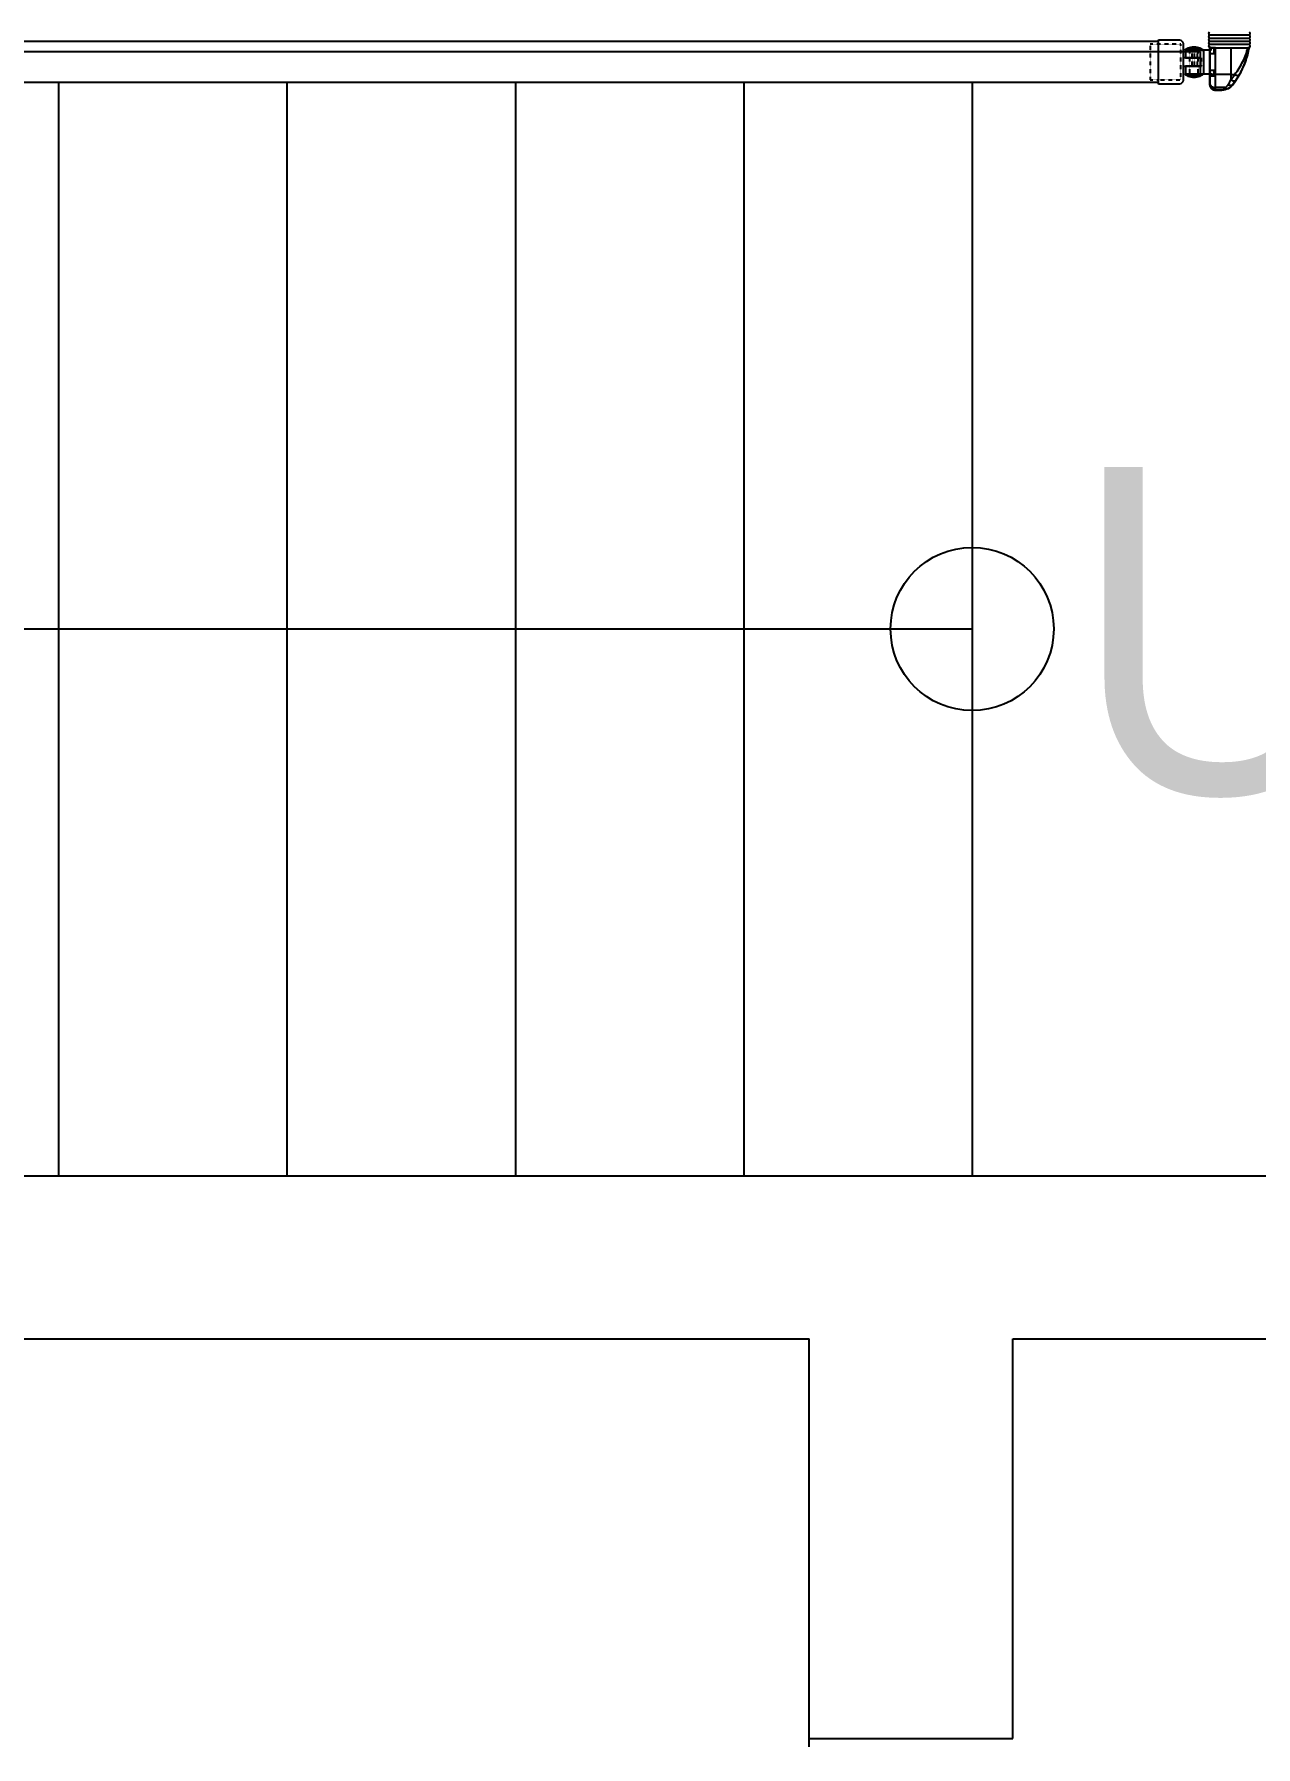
# Model space of a CAD drawing. Header units: millimetres. Extents: x -38475 to 94728, y -31127 to 90245.
# Drawn here: x 70475 to 71973, y 19495 to 21594 of the extents above; entities that cross this region are included whole.
import ezdxf

# ---------------------------------------------------------------- set-up
doc = ezdxf.new("R2010")
doc.units = ezdxf.units.MM
doc.linetypes.add('xr_plan$0$AXR-B3F$0$HIDDEN', pattern=[0.375, 0.25, -0.125])
doc.layers.add('e-plan', color=9, linetype='Continuous')
doc.styles.add('USUN', font='malgun_0.ttf')

# ---------------------------------------------------------------- blocks, each defined once
blk = doc.blocks.new('xr_plan$0$AXR-B3F$0$A$C4A476E5C')
at = {"layer": 'e-plan'}
for points in [[(-8.5, 14.5), (22.5, 14.5), (22.5, 5.2), (4.5, 5.2), (4.5, -5.2), (22.5, -5.2), (22.5, -14.5), (-8.5, -14.5), (-8.5, -17), (-12.5, -17), (-12.5, -10.5), (-7.5, -10.5), (-7.5, 0), (-7.5, 10.5), (-12.5, 10.5), (-12.5, 17), (-8.5, 17), (-8.5, 14.5), (-8.5, 17)], [(0, -14.5), (0, 14.5)], [(22.8, 14.5), (1.2, 14.5)], [(4.5, 5), (25.5, 5)], [(22.8, -14.5), (1.2, -14.5)], [(25.5, -5), (4.5, -5)]]:
    blk.add_lwpolyline(points, dxfattribs=at)
for points in [[(22.8, 14.5), (22.8, 14.7, 0.414214), (21.5, 16), (2.5, 16, 0.414214), (1.2, 14.7), (1.2, 14.5)], [(20.2, 16, 0.306902), (19.4, 17.2, 0.108318), (12, 18.5, 0.10812), (4.6, 17.2, 0.306686), (3.8, 16)], [(22.8, -14.5), (22.8, -14.7, -0.414214), (21.5, -16), (2.5, -16, -0.414214), (1.2, -14.7), (1.2, -14.5)], [(20.2, -16, -0.306902), (19.4, -17.2, -0.108318), (12, -18.5, -0.10812), (4.6, -17.2, -0.306686), (3.8, -16)]]:
    blk.add_lwpolyline(points, format="xyb", dxfattribs=at)
at = {"layer": 'e-plan', "linetype": 'xr_plan$0$AXR-B3F$0$HIDDEN', "ltscale": 0.08}
for points in [[(4.5, -5), (2.7, -5), (2.7, 5), (4.5, 5)], [(7, 5.2), (7, 14.5)], [(7, -5), (7, 5)], [(17, 5.2), (17, 14.5)], [(17, -5), (17, 5)], [(7, -14.5), (7, -5.2)], [(17, -14.5), (17, -5.2)]]:
    blk.add_lwpolyline(points, dxfattribs=at)
blk.add_lwpolyline([(7, -5.5), (7.6, -5.5), (7.6, 12.2, -0.414214), (8.9, 13.5), (10.7, 13.5, -0.414214), (12, 12.2), (12, -5.5), (14.3, -5.5), (14.3, 12.2, -0.414214), (15.6, 13.5), (17, 13.5)], format="xyb", dxfattribs=at)
blk = doc.blocks.new('xr_plan$0$AXR-B3F$0$A$C60F43BED')
at = {"layer": 'e-plan'}
blk.add_lwpolyline([(-10.1, 27), (-35.6, 27, 0.414214), (-40.1, 22.5), (-40.1, -22.5, 0.414214), (-35.6, -27), (-10.1, -27)], format="xyb", dxfattribs=at)
at = {"layer": 'e-plan', "linetype": 'xr_plan$0$AXR-B3F$0$HIDDEN', "ltscale": 0.08}
for points in [[(-10.1, -22), (-37.5, -22), (-37.5, 22), (-10.1, 22)], [(-10.1, 22), (0, 22), (0, -22), (-10.1, -22)]]:
    blk.add_lwpolyline(points, dxfattribs=at)
at = {"layer": 'e-plan'}
blk.add_lwpolyline([(-10.1, -27), (-10.1, 27)], dxfattribs=at)
blk = doc.blocks.new('Xref-지하2층')
at = {"layer": 'e-plan', "linetype": 'Continuous'}
for p, q in [((75441.2, 33482.7), (75441.2, 33437.6)), ((75430, 33477.5), (72630, 33477.5)), ((75430, 33477.5), (72630, 33477.5)), ((75467.2, 33449.7), (75448.5, 33449.7)), ((75441.2, 33437.6), (75441.4, 33437.8)), ((75448.4, 33430.8), (75448.2, 33430.6)), ((75448.2, 33430.6), (75456.2, 33430.6)), ((75459.9, 33433.7), (75448.4, 33433.7)), ((75456.2, 33430.8), (75448.4, 33430.8)), ((70950, 32100), (75880, 32100)), ((70950, 31900), (74950, 31900)), ((74950, 31400), (74950, 31900)), ((75200, 31900), (75880, 31900)), ((75200, 31410), (75200, 31900)), ((74950, 31410), (75200, 31410))]:
    blk.add_line(p, q, dxfattribs=at)
at = {"layer": 'e-plan'}
for p, q in [((75430, 33448.8), (75430, 33477.5)), ((74030, 33440.1), (74030, 32100)), ((74310, 33440.1), (74310, 32100)), ((74590, 33440.1), (74590, 32100)), ((74870, 33440.1), (74870, 32100)), ((75150, 33440.1), (75150, 32100))]:
    blk.add_line(p, q, dxfattribs=at)
for points in [[(75378.5, 33490.1), (73771.7, 33490.1)], [(75378.5, 33440.1), (73750, 33440.1)], [(73574.3, 32770.1), (75150, 32770.1)]]:
    blk.add_lwpolyline(points, dxfattribs=at)
at = {"layer": 'e-plan', "linetype": 'Continuous'}
for points in [[(75441.5, 33451.9, 0), (75441.5, 33452.5, 0), (75441.5, 33453.1, 0), (75441.5, 33453.7, 0), (75441.5, 33454.4, 0), (75441.5, 33455, 0), (75441.5, 33455.6, 0), (75441.5, 33456.2, 0), (75441.5, 33456.8, 0), (75441.5, 33457.4, 0), (75441.5, 33458, 0), (75441.5, 33458.6, 0), (75441.5, 33459.2, 0), (75441.5, 33459.8, 0), (75441.5, 33460.4, 0), (75441.5, 33461, 0), (75441.5, 33461.6, 0), (75441.5, 33462.2, 0), (75441.5, 33462.8, 0), (75441.5, 33463.5, 0), (75441.5, 33464.1, 0), (75441.5, 33464.7, 0), (75441.5, 33465.3, 0), (75441.5, 33465.9, 0), (75441.5, 33466.5, 0), (75441.5, 33467.1, 0), (75441.5, 33467.8, 0), (75441.5, 33468.4, 0), (75441.5, 33469, 0), (75441.5, 33469.6, 0), (75441.5, 33470.2, 0), (75441.5, 33470.8, 0), (75441.5, 33471.5, 0), (75441.5, 33472.1, 0), (75441.5, 33472.7, 0), (75441.5, 33473.3, 0), (75441.5, 33473.9, 0), (75441.5, 33474.6, 0), (75441.5, 33475.2, 0), (75441.5, 33475.8, 0), (75441.5, 33476.4, 0), (75441.5, 33477.1, 0), (75441.5, 33477.7, 0), (75441.5, 33478.3, 0), (75441.5, 33478.9, 0), (75441.5, 33479.6, 0), (75441.5, 33480.2, 0), (75441.5, 33480.8, 0), (75441.5, 33481.4, 0), (75441.5, 33482.1, 0)], [(75448.5, 33449.7, 0), (75448.5, 33450.4, 0), (75448.5, 33451, 0), (75448.5, 33451.7, 0), (75448.5, 33452.3, 0), (75448.5, 33452.9, 0), (75448.5, 33453.6, 0), (75448.5, 33454.2, 0), (75448.5, 33454.9, 0), (75448.5, 33455.5, 0), (75448.5, 33456.2, 0), (75448.5, 33456.8, 0), (75448.5, 33457.5, 0), (75448.5, 33458.1, 0), (75448.5, 33458.8, 0), (75448.5, 33459.4, 0), (75448.5, 33460.1, 0), (75448.5, 33460.7, 0), (75448.5, 33461.4, 0), (75448.5, 33462, 0), (75448.5, 33462.7, 0), (75448.5, 33463.3, 0), (75448.5, 33464, 0), (75448.5, 33464.6, 0), (75448.5, 33465.3, 0), (75448.5, 33465.9, 0), (75448.5, 33466.6, 0), (75448.5, 33467.3, 0), (75448.5, 33467.9, 0), (75448.5, 33468.6, 0), (75448.5, 33469.2, 0), (75448.5, 33469.9, 0), (75448.5, 33470.5, 0), (75448.5, 33471.2, 0), (75448.5, 33471.9, 0), (75448.5, 33472.5, 0), (75448.5, 33473.2, 0), (75448.5, 33473.9, 0), (75448.5, 33474.5, 0), (75448.5, 33475.2, 0), (75448.5, 33475.8, 0), (75448.5, 33476.5, 0), (75448.5, 33477.2, 0), (75448.5, 33477.8, 0), (75448.5, 33478.5, 0), (75448.5, 33479.2, 0), (75448.5, 33479.8, 0), (75448.5, 33480.5, 0), (75448.5, 33481.2, 0), (75448.5, 33481.8, 0)], [(75441.4, 33438.7, 0), (75441.4, 33438.9, 0), (75441.4, 33439.1, 0), (75441.4, 33439.4, 0), (75441.4, 33439.6, 0), (75441.4, 33439.8, 0), (75441.4, 33440.1, 0), (75441.4, 33440.3, 0), (75441.4, 33440.5, 0), (75441.4, 33440.8, 0), (75441.4, 33441, 0), (75441.4, 33441.2, 0), (75441.4, 33441.5, 0), (75441.4, 33441.7, 0), (75441.4, 33442, 0), (75441.4, 33442.2, 0), (75441.4, 33442.5, 0), (75441.4, 33442.7, 0), (75441.4, 33443, 0), (75441.4, 33443.2, 0), (75441.4, 33443.5, 0), (75441.4, 33443.8, 0), (75441.4, 33444, 0), (75441.4, 33444.3, 0), (75441.4, 33444.6, 0), (75441.4, 33444.8, 0), (75441.4, 33445.1, 0), (75441.4, 33445.4, 0), (75441.4, 33445.6, 0), (75441.4, 33445.9, 0), (75441.4, 33446.2, 0), (75441.4, 33446.5, 0), (75441.4, 33446.7, 0), (75441.4, 33447, 0), (75441.4, 33447.3, 0), (75441.4, 33447.6, 0), (75441.4, 33447.9, 0), (75441.4, 33448.1, 0), (75441.4, 33448.4, 0), (75441.4, 33448.7, 0), (75441.5, 33449, 0), (75441.5, 33449.3, 0), (75441.5, 33449.6, 0), (75441.5, 33449.9, 0), (75441.5, 33450.2, 0), (75441.5, 33450.5, 0), (75441.5, 33450.8, 0), (75441.5, 33451.1, 0), (75441.5, 33451.4, 0), (75441.5, 33451.7, 0)], [(75441.4, 33437.8, 0), (75441.4, 33437.8, 0), (75441.4, 33437.9, 0), (75441.4, 33437.9, 0), (75441.4, 33437.9, 0), (75441.4, 33437.9, 0), (75441.4, 33437.9, 0), (75441.4, 33437.9, 0), (75441.4, 33437.9, 0), (75441.4, 33437.9, 0), (75441.4, 33437.9, 0), (75441.4, 33437.9, 0), (75441.4, 33437.9, 0), (75441.4, 33437.9, 0), (75441.4, 33437.9, 0), (75441.4, 33437.9, 0), (75441.4, 33437.9, 0), (75441.4, 33438, 0), (75441.4, 33438, 0), (75441.4, 33438, 0), (75441.4, 33438, 0), (75441.4, 33438, 0), (75441.4, 33438, 0), (75441.4, 33438, 0), (75441.4, 33438.1, 0), (75441.4, 33438.1, 0), (75441.4, 33438.1, 0), (75441.4, 33438.1, 0), (75441.4, 33438.1, 0), (75441.4, 33438.1, 0), (75441.4, 33438.2, 0), (75441.4, 33438.2, 0), (75441.4, 33438.2, 0), (75441.4, 33438.2, 0), (75441.4, 33438.3, 0), (75441.4, 33438.3, 0), (75441.4, 33438.3, 0), (75441.4, 33438.3, 0), (75441.4, 33438.4, 0), (75441.4, 33438.4, 0), (75441.4, 33438.4, 0), (75441.4, 33438.4, 0), (75441.4, 33438.5, 0), (75441.4, 33438.5, 0), (75441.4, 33438.5, 0), (75441.4, 33438.5, 0), (75441.4, 33438.6, 0), (75441.4, 33438.6, 0), (75441.4, 33438.6, 0), (75441.4, 33438.7, 0)], [(75441.4, 33438.7, 0), (75441.4, 33438.5, 0), (75441.4, 33438.4, 0), (75441.4, 33438.2, 0), (75441.4, 33438.1, 0), (75441.5, 33437.9, 0), (75441.5, 33437.8, 0), (75441.6, 33437.6, 0), (75441.6, 33437.5, 0), (75441.7, 33437.3, 0), (75441.7, 33437.2, 0), (75441.8, 33437, 0), (75441.9, 33436.9, 0), (75442, 33436.7, 0), (75442.1, 33436.6, 0), (75442.2, 33436.4, 0), (75442.3, 33436.3, 0), (75442.4, 33436.2, 0), (75442.5, 33436, 0), (75442.6, 33435.9, 0), (75442.7, 33435.8, 0), (75442.9, 33435.6, 0), (75443, 33435.5, 0), (75443.2, 33435.4, 0), (75443.3, 33435.3, 0), (75443.5, 33435.2, 0), (75443.6, 33435.1, 0), (75443.8, 33434.9, 0), (75443.9, 33434.8, 0), (75444.1, 33434.7, 0), (75444.3, 33434.7, 0), (75444.5, 33434.6, 0), (75444.7, 33434.5, 0), (75444.8, 33434.4, 0), (75445, 33434.3, 0), (75445.2, 33434.2, 0), (75445.4, 33434.2, 0), (75445.6, 33434.1, 0), (75445.8, 33434, 0), (75446, 33434, 0), (75446.2, 33433.9, 0), (75446.4, 33433.9, 0), (75446.7, 33433.8, 0), (75446.9, 33433.8, 0), (75447.1, 33433.8, 0), (75447.3, 33433.7, 0), (75447.5, 33433.7, 0), (75447.7, 33433.7, 0), (75448, 33433.7, 0), (75448.2, 33433.7, 0)], [(75441.5, 33451.9, 0), (75441.5, 33451.9, 0), (75441.5, 33451.8, 0), (75441.5, 33451.7, 0), (75441.5, 33451.7, 0), (75441.6, 33451.6, 0), (75441.6, 33451.5, 0), (75441.6, 33451.5, 0), (75441.7, 33451.4, 0), (75441.8, 33451.3, 0), (75441.8, 33451.3, 0), (75441.9, 33451.2, 0), (75442, 33451.1, 0), (75442.1, 33451.1, 0), (75442.1, 33451, 0), (75442.2, 33451, 0), (75442.3, 33450.9, 0), (75442.5, 33450.8, 0), (75442.6, 33450.8, 0), (75442.7, 33450.7, 0), (75442.8, 33450.7, 0), (75442.9, 33450.6, 0), (75443.1, 33450.6, 0), (75443.2, 33450.5, 0), (75443.4, 33450.4, 0), (75443.5, 33450.4, 0), (75443.7, 33450.3, 0), (75443.9, 33450.3, 0), (75444, 33450.3, 0), (75444.2, 33450.2, 0), (75444.4, 33450.2, 0), (75444.5, 33450.1, 0), (75444.7, 33450.1, 0), (75444.9, 33450.1, 0), (75445.1, 33450, 0), (75445.3, 33450, 0), (75445.5, 33450, 0), (75445.7, 33449.9, 0), (75445.9, 33449.9, 0), (75446.1, 33449.9, 0), (75446.3, 33449.9, 0), (75446.5, 33449.8, 0), (75446.7, 33449.8, 0), (75446.9, 33449.8, 0), (75447.2, 33449.8, 0), (75447.4, 33449.8, 0), (75447.6, 33449.8, 0), (75447.8, 33449.8, 0), (75448, 33449.8, 0), (75448.2, 33449.7, 0)], [(75448.4, 33433.7, 0), (75448.4, 33434, 0), (75448.4, 33434.2, 0), (75448.4, 33434.5, 0), (75448.4, 33434.8, 0), (75448.4, 33435.1, 0), (75448.4, 33435.3, 0), (75448.4, 33435.6, 0), (75448.4, 33435.9, 0), (75448.4, 33436.2, 0), (75448.4, 33436.5, 0), (75448.4, 33436.8, 0), (75448.4, 33437.1, 0), (75448.4, 33437.4, 0), (75448.4, 33437.7, 0), (75448.4, 33438, 0), (75448.4, 33438.3, 0), (75448.4, 33438.6, 0), (75448.4, 33438.9, 0), (75448.4, 33439.2, 0), (75448.4, 33439.5, 0), (75448.4, 33439.8, 0), (75448.4, 33440.1, 0), (75448.4, 33440.5, 0), (75448.4, 33440.8, 0), (75448.4, 33441.1, 0), (75448.4, 33441.4, 0), (75448.4, 33441.8, 0), (75448.4, 33442.1, 0), (75448.4, 33442.4, 0), (75448.4, 33442.8, 0), (75448.4, 33443.1, 0), (75448.4, 33443.4, 0), (75448.4, 33443.8, 0), (75448.4, 33444.1, 0), (75448.4, 33444.4, 0), (75448.4, 33444.8, 0), (75448.4, 33445.1, 0), (75448.4, 33445.5, 0), (75448.4, 33445.8, 0), (75448.5, 33446.2, 0), (75448.5, 33446.5, 0), (75448.5, 33446.9, 0), (75448.5, 33447.2, 0), (75448.5, 33447.6, 0), (75448.5, 33447.9, 0), (75448.5, 33448.3, 0), (75448.5, 33448.7, 0), (75448.5, 33449, 0), (75448.5, 33449.4, 0)], [(75441.2, 33437.6, 0), (75441.2, 33437.4, 0), (75441.2, 33437.2, 0), (75441.2, 33437, 0), (75441.2, 33436.8, 0), (75441.2, 33436.5, 0), (75441.3, 33436.3, 0), (75441.3, 33436.1, 0), (75441.4, 33435.9, 0), (75441.4, 33435.7, 0), (75441.5, 33435.5, 0), (75441.6, 33435.3, 0), (75441.6, 33435.1, 0), (75441.7, 33434.9, 0), (75441.8, 33434.7, 0), (75441.9, 33434.5, 0), (75442, 33434.3, 0), (75442.1, 33434.1, 0), (75442.2, 33433.9, 0), (75442.4, 33433.7, 0), (75442.5, 33433.5, 0), (75442.6, 33433.3, 0), (75442.8, 33433.2, 0), (75442.9, 33433, 0), (75443, 33432.8, 0), (75443.2, 33432.7, 0), (75443.4, 33432.5, 0), (75443.5, 33432.4, 0), (75443.7, 33432.2, 0), (75443.9, 33432.1, 0), (75444, 33432, 0), (75444.2, 33431.8, 0), (75444.4, 33431.7, 0), (75444.6, 33431.6, 0), (75444.8, 33431.5, 0), (75445, 33431.4, 0), (75445.2, 33431.3, 0), (75445.4, 33431.2, 0), (75445.6, 33431.1, 0), (75445.8, 33431, 0), (75446, 33431, 0), (75446.2, 33430.9, 0), (75446.4, 33430.9, 0), (75446.6, 33430.8, 0), (75446.8, 33430.8, 0), (75447.1, 33430.7, 0), (75447.3, 33430.7, 0), (75447.5, 33430.7, 0), (75447.7, 33430.6, 0), (75447.9, 33430.6, 0)], [(75448.4, 33430.8, 0), (75448.4, 33430.9, 0), (75448.4, 33430.9, 0), (75448.4, 33430.9, 0), (75448.4, 33430.9, 0), (75448.4, 33430.9, 0), (75448.4, 33430.9, 0), (75448.4, 33430.9, 0), (75448.4, 33430.9, 0), (75448.4, 33431, 0), (75448.4, 33431, 0), (75448.4, 33431, 0), (75448.4, 33431, 0), (75448.4, 33431.1, 0), (75448.4, 33431.1, 0), (75448.4, 33431.1, 0), (75448.4, 33431.2, 0), (75448.4, 33431.2, 0), (75448.4, 33431.2, 0), (75448.4, 33431.3, 0), (75448.4, 33431.3, 0), (75448.4, 33431.4, 0), (75448.4, 33431.4, 0), (75448.4, 33431.5, 0), (75448.4, 33431.5, 0), (75448.4, 33431.6, 0), (75448.4, 33431.7, 0), (75448.4, 33431.7, 0), (75448.4, 33431.8, 0), (75448.4, 33431.9, 0), (75448.4, 33431.9, 0), (75448.4, 33432, 0), (75448.4, 33432.1, 0), (75448.4, 33432.1, 0), (75448.4, 33432.2, 0), (75448.4, 33432.3, 0), (75448.4, 33432.4, 0), (75448.4, 33432.4, 0), (75448.4, 33432.5, 0), (75448.4, 33432.6, 0), (75448.4, 33432.7, 0), (75448.4, 33432.8, 0), (75448.4, 33432.9, 0), (75448.4, 33433, 0), (75448.4, 33433.1, 0), (75448.4, 33433.2, 0), (75448.4, 33433.3, 0), (75448.4, 33433.4, 0), (75448.4, 33433.5, 0), (75448.4, 33433.6, 0)], [(75459.9, 33433.7, 0), (75460, 33433.6, 0), (75460.1, 33433.5, 0), (75460.1, 33433.5, 0), (75460.2, 33433.4, 0), (75460.3, 33433.3, 0), (75460.3, 33433.3, 0), (75460.4, 33433.2, 0), (75460.5, 33433.2, 0), (75460.5, 33433.1, 0), (75460.6, 33433, 0), (75460.6, 33433, 0), (75460.7, 33432.9, 0), (75460.8, 33432.9, 0), (75460.8, 33432.8, 0), (75460.9, 33432.8, 0), (75461, 33432.7, 0), (75461, 33432.7, 0), (75461.1, 33432.6, 0), (75461.1, 33432.6, 0), (75461.2, 33432.6, 0), (75461.3, 33432.5, 0), (75461.3, 33432.5, 0), (75461.4, 33432.5, 0), (75461.4, 33432.4, 0), (75461.5, 33432.4, 0), (75461.6, 33432.4, 0), (75461.6, 33432.3, 0), (75461.7, 33432.3, 0), (75461.7, 33432.3, 0), (75461.8, 33432.3, 0), (75461.8, 33432.2, 0), (75461.9, 33432.2, 0), (75462, 33432.2, 0), (75462, 33432.2, 0), (75462.1, 33432.2, 0), (75462.1, 33432.2, 0), (75462.2, 33432.2, 0), (75462.2, 33432.2, 0), (75462.3, 33432.2, 0), (75462.3, 33432.1, 0), (75462.4, 33432.1, 0), (75462.4, 33432.1, 0), (75462.5, 33432.2, 0), (75462.5, 33432.2, 0), (75462.6, 33432.2, 0), (75462.6, 33432.2, 0), (75462.7, 33432.2, 0), (75462.7, 33432.2, 0), (75462.7, 33432.2, 0)], [(75463.7, 33437.3, 0), (75463.9, 33437.2, 0), (75464, 33437.1, 0), (75464.1, 33437.1, 0), (75464.3, 33437, 0), (75464.4, 33437, 0), (75464.6, 33436.9, 0), (75464.7, 33436.9, 0), (75464.9, 33436.8, 0), (75465, 33436.8, 0), (75465.1, 33436.7, 0), (75465.3, 33436.7, 0), (75465.4, 33436.6, 0), (75465.6, 33436.6, 0), (75465.7, 33436.6, 0), (75465.8, 33436.6, 0), (75466, 33436.5, 0), (75466.1, 33436.5, 0), (75466.2, 33436.5, 0), (75466.4, 33436.5, 0), (75466.5, 33436.5, 0), (75466.6, 33436.4, 0), (75466.7, 33436.4, 0), (75466.9, 33436.4, 0), (75467, 33436.4, 0), (75467.1, 33436.4, 0), (75467.2, 33436.4, 0), (75467.4, 33436.4, 0), (75467.5, 33436.4, 0), (75467.6, 33436.5, 0), (75467.7, 33436.5, 0), (75467.8, 33436.5, 0), (75467.9, 33436.5, 0), (75468, 33436.5, 0), (75468.1, 33436.6, 0), (75468.2, 33436.6, 0), (75468.3, 33436.6, 0), (75468.4, 33436.7, 0), (75468.5, 33436.7, 0), (75468.6, 33436.7, 0), (75468.7, 33436.8, 0), (75468.8, 33436.8, 0), (75468.8, 33436.9, 0), (75468.9, 33436.9, 0), (75469, 33437, 0), (75469.1, 33437, 0), (75469.1, 33437.1, 0), (75469.2, 33437.2, 0), (75469.3, 33437.2, 0), (75469.3, 33437.3, 0)]]:
    blk.add_polyline3d(points, dxfattribs=at)
at = {"layer": 'e-plan'}
blk.add_circle((75150, 32770.1), 100, dxfattribs=at)
at = {"layer": 'e-plan', "linetype": 'Continuous', "extrusion": (-1.22465e-32, 1e-16, -1)}
for centre, radius, start, end in [((-75443.1, 33500.1), 2.75, 315.2805, 44.7195), ((-75443.1, 33496.3), 2.75, 315.2805, 44.7195), ((-75443.1, 33492.4), 2.75, 315.2805, 44.7195), ((-75443.1, 33488.5), 2.75, 315.2805, 44.7195), ((-75443.1, 33484.7), 2.75, 315.2805, 44.7195), ((-75456.2, 33447.6), 17, 217.8193, 270)]:
    blk.add_arc(centre, radius, start, end, dxfattribs=at)
at = {"layer": 'e-plan', "linetype": 'Continuous'}
blk.add_arc((75388.5, 33500.1), 102.6, 322.1807, 350.2103, dxfattribs=at)
at = {"layer": 'e-plan', "linetype": 'Continuous', "extrusion": (-0.008726, -0.008726, -0.999924)}
blk.add_arc((-75445.3, 33430.6, -950.9), 7, 270.0044, 0, dxfattribs=at)
at = {"layer": 'e-plan', "linetype": 'Continuous'}
for points, knots in [([(75489.7, 33502.1), (75489.9, 33501.8), (75490.1, 33501.6), (75490.2, 33501.3), (75490.4, 33501), (75490.4, 33500.7), (75490.5, 33500.4), (75490.5, 33500.1), (75490.5, 33499.8), (75490.4, 33499.5), (75490.3, 33499.2), (75490.2, 33498.9), (75490.1, 33498.6), (75490, 33498.5), (75489.8, 33498.3), (75489.7, 33498.2)], [0, 0, 0, 0, 0.216293, 0.216293, 0.216293, 0.432586, 0.432586, 0.432586, 0.648879, 0.648879, 0.648879, 0.865171, 0.865171, 0.865171, 1, 1, 1, 1]), ([(75441.2, 33498.2), (75441.3, 33498.2), (75441.4, 33498.2), (75441.5, 33498.2), (75441.5, 33498.2), (75441.4, 33498.2), (75442.3, 33498.2), (75445.2, 33498.2), (75448, 33498.2), (75450.8, 33498.2), (75455.7, 33498.2), (75461.3, 33498.2), (75466.9, 33498.2), (75472.6, 33498.2), (75479.3, 33498.2), (75484.4, 33498.2), (75487.1, 33498.2), (75488.1, 33498.2), (75488.8, 33498.2), (75489.3, 33498.2), (75489.5, 33498.2), (75489.4, 33498.2), (75489.5, 33498.2), (75489.5, 33498.2), (75489.6, 33498.2), (75489.6, 33498.2), (75489.7, 33498.2)], [0, 0, 0, 0, 0.25, 0.28125, 0.296875, 0.3125, 0.34375, 0.375, 0.390625, 0.40625, 0.4375, 0.5, 0.53125, 0.5625, 0.625, 0.6875, 0.703125, 0.71875, 0.726563, 0.734375, 0.75, 0.765625, 0.78125, 0.8125, 0.875, 1, 1, 1, 1]), ([(75441.2, 33494.3), (75441.3, 33494.3), (75441.4, 33494.3), (75441.5, 33494.3), (75441.5, 33494.3), (75441.4, 33494.3), (75442.3, 33494.3), (75445.2, 33494.3), (75448, 33494.3), (75450.8, 33494.3), (75455.7, 33494.3), (75461.3, 33494.3), (75466.9, 33494.3), (75472.6, 33494.3), (75479.3, 33494.3), (75484.4, 33494.3), (75487.1, 33494.3), (75488.1, 33494.3), (75488.8, 33494.3), (75489.3, 33494.3), (75489.5, 33494.3), (75489.4, 33494.3), (75489.5, 33494.3), (75489.5, 33494.3), (75489.6, 33494.3), (75489.6, 33494.3), (75489.7, 33494.3)], [0, 0, 0, 0, 0.25, 0.28125, 0.296875, 0.3125, 0.34375, 0.375, 0.390625, 0.40625, 0.4375, 0.5, 0.53125, 0.5625, 0.625, 0.6875, 0.703125, 0.71875, 0.726563, 0.734375, 0.75, 0.765625, 0.78125, 0.8125, 0.875, 1, 1, 1, 1]), ([(75441.2, 33490.5), (75441.3, 33490.5), (75441.4, 33490.5), (75441.5, 33490.5), (75441.5, 33490.5), (75441.4, 33490.5), (75442.3, 33490.5), (75445.2, 33490.5), (75448, 33490.5), (75450.8, 33490.5), (75455.7, 33490.5), (75461.3, 33490.5), (75466.9, 33490.5), (75472.6, 33490.5), (75479.3, 33490.5), (75484.4, 33490.5), (75487.1, 33490.5), (75488.1, 33490.5), (75488.8, 33490.5), (75489.3, 33490.5), (75489.5, 33490.5), (75489.4, 33490.5), (75489.5, 33490.5), (75489.5, 33490.5), (75489.6, 33490.5), (75489.6, 33490.5), (75489.7, 33490.5)], [0, 0, 0, 0, 0.25, 0.28125, 0.296875, 0.3125, 0.34375, 0.375, 0.390625, 0.40625, 0.4375, 0.5, 0.53125, 0.5625, 0.625, 0.6875, 0.703125, 0.71875, 0.726563, 0.734375, 0.75, 0.765625, 0.78125, 0.8125, 0.875, 1, 1, 1, 1]), ([(75489.7, 33486.6), (75489.6, 33486.6), (75489.6, 33486.6), (75489.5, 33486.6), (75489.5, 33486.6), (75489.4, 33486.6), (75489.5, 33486.6), (75489.3, 33486.6), (75488.8, 33486.6), (75488.1, 33486.6), (75487.1, 33486.6), (75484.4, 33486.6), (75479.3, 33486.6), (75472.6, 33486.6), (75466.9, 33486.6), (75461.3, 33486.6), (75455.7, 33486.6), (75450.8, 33486.6), (75448, 33486.6), (75445.2, 33486.6), (75442.3, 33486.6), (75441.4, 33486.6), (75441.5, 33486.6), (75441.5, 33486.6), (75441.4, 33486.6), (75441.3, 33486.6), (75441.2, 33486.6)], [0, 0, 0, 0, 0.125, 0.1875, 0.21875, 0.234375, 0.25, 0.265625, 0.273438, 0.28125, 0.296875, 0.3125, 0.375, 0.4375, 0.46875, 0.5, 0.5625, 0.59375, 0.609375, 0.625, 0.65625, 0.6875, 0.703125, 0.71875, 0.75, 1, 1, 1, 1]), ([(75441.2, 33482.7), (75441.2, 33482.7), (75441.3, 33482.7), (75441.4, 33482.7), (75441.4, 33482.7), (75441.4, 33482.7), (75441.5, 33482.7), (75441.5, 33482.7), (75441.5, 33482.7), (75441.5, 33482.7), (75441.5, 33482.6), (75441.5, 33482.7)], [0, 0, 0, 0, 0.5, 0.5, 0.75, 0.75, 0.875, 0.875, 0.9375, 0.9375, 1, 1, 1, 1]), ([(75448.5, 33482.5), (75446.7, 33482.6), (75444.9, 33482.5), (75442.3, 33482.6), (75441.5, 33482.8), (75441.5, 33482.7)], [0, 0, 0, 0, 0.5, 0.5, 1, 1, 1, 1]), ([(75448.5, 33482.5), (75450.1, 33482.4), (75451.6, 33482.5), (75454.7, 33482.5), (75456.3, 33482.5), (75459.4, 33482.5), (75461, 33482.5), (75464.1, 33482.5), (75465.7, 33482.5), (75467.2, 33482.5)], [0, 0, 0, 0, 0.25, 0.25, 0.5, 0.5, 0.75, 0.75, 1, 1, 1, 1]), ([(75467.2, 33482.5), (75471.4, 33482.6), (75475.5, 33482.5), (75480.9, 33482.5), (75482.6, 33482.6), (75485.6, 33482.6), (75487, 33482.5), (75488.1, 33482.6)], [0, 0, 0, 0, 0.5, 0.5, 0.75, 0.75, 1, 1, 1, 1]), ([(75472, 33449.9), (75473.9, 33452.3), (75475.7, 33454.9), (75478.9, 33460.1), (75480.5, 33462.8), (75484.6, 33471), (75486.7, 33476.7), (75488.1, 33482.6)], [0, 0, 0, 0, 0.25, 0.25, 0.5, 0.5, 1, 1, 1, 1]), ([(75489.4, 33482.7), (75488.3, 33476.7), (75486.7, 33470.8), (75482.5, 33459.2), (75479.9, 33453.7), (75476.9, 33448.5)], [0, 0, 0, 0, 0.5, 0.5, 1, 1, 1, 1]), ([(75489.4, 33482.7), (75489.4, 33482.7), (75489.2, 33482.7), (75488.8, 33482.6), (75488.5, 33482.6), (75488.1, 33482.6)], [0, 0, 0, 0, 0.5, 0.5, 1, 1, 1, 1]), ([(75489.4, 33482.7), (75489.4, 33482.6), (75489.4, 33482.7), (75489.4, 33482.7), (75489.4, 33482.7), (75489.5, 33482.7), (75489.5, 33482.7), (75489.6, 33482.7), (75489.6, 33482.7), (75489.7, 33482.7)], [0, 0, 0, 0, 0.125, 0.125, 0.25, 0.25, 0.5, 0.5, 1, 1, 1, 1]), ([(75489.7, 33498.2), (75489.9, 33498), (75490.1, 33497.7), (75490.2, 33497.4), (75490.4, 33497.2), (75490.4, 33496.9), (75490.5, 33496.6), (75490.5, 33496.2), (75490.5, 33495.9), (75490.4, 33495.6), (75490.3, 33495.3), (75490.2, 33495), (75490.1, 33494.8), (75490, 33494.6), (75489.8, 33494.5), (75489.7, 33494.3)], [0, 0, 0, 0, 0.216293, 0.216293, 0.216293, 0.432586, 0.432586, 0.432586, 0.648879, 0.648879, 0.648879, 0.865171, 0.865171, 0.865171, 1, 1, 1, 1]), ([(75489.7, 33494.3), (75489.9, 33494.1), (75490.1, 33493.8), (75490.2, 33493.6), (75490.4, 33493.3), (75490.4, 33493), (75490.5, 33492.7), (75490.5, 33492.4), (75490.5, 33492.1), (75490.4, 33491.8), (75490.3, 33491.5), (75490.2, 33491.2), (75490.1, 33490.9), (75490, 33490.7), (75489.8, 33490.6), (75489.7, 33490.5)], [0, 0, 0, 0, 0.216293, 0.216293, 0.216293, 0.432586, 0.432586, 0.432586, 0.648879, 0.648879, 0.648879, 0.865171, 0.865171, 0.865171, 1, 1, 1, 1]), ([(75489.7, 33490.5), (75489.9, 33490.2), (75490.1, 33490), (75490.2, 33489.7), (75490.4, 33489.4), (75490.4, 33489.1), (75490.5, 33488.8), (75490.5, 33488.5), (75490.5, 33488.2), (75490.4, 33487.9), (75490.3, 33487.6), (75490.2, 33487.3), (75490.1, 33487), (75490, 33486.9), (75489.8, 33486.7), (75489.7, 33486.6)], [0, 0, 0, 0, 0.216293, 0.216293, 0.216293, 0.432586, 0.432586, 0.432586, 0.648879, 0.648879, 0.648879, 0.865171, 0.865171, 0.865171, 1, 1, 1, 1]), ([(75489.7, 33486.6), (75489.9, 33486.4), (75490.1, 33486.1), (75490.2, 33485.8), (75490.4, 33485.6), (75490.4, 33485.2), (75490.5, 33484.9), (75490.5, 33484.6), (75490.5, 33484.3), (75490.4, 33484), (75490.3, 33483.7), (75490.2, 33483.4), (75490.1, 33483.2), (75489.9, 33483), (75489.8, 33482.8), (75489.7, 33482.7)], [0, 0, 0, 0, 0.213706, 0.213706, 0.213706, 0.427411, 0.427411, 0.427411, 0.641117, 0.641117, 0.641117, 0.854822, 0.854822, 0.854822, 1, 1, 1, 1]), ([(75467.2, 33443.2), (75468.5, 33442.5), (75469.9, 33442.1), (75472, 33441.8), (75472.8, 33442.1), (75473.2, 33442.6)], [0, 0, 0, 0, 0.5, 0.5, 1, 1, 1, 1]), ([(75472, 33449.9), (75473.3, 33449.3), (75474.4, 33448.8), (75476.2, 33448.3), (75476.7, 33448.3), (75476.9, 33448.5)], [0, 0, 0, 0, 0.5, 0.5, 1, 1, 1, 1])]:
    blk.add_open_spline(points, degree=3, knots=knots, dxfattribs=at)
for points in [[(75467.2, 33482.5), (75467.2, 33471.4), (75467.2, 33460.4), (75467.2, 33449.7)], [(75463.7, 33437.3), (75464.9, 33439.1), (75466, 33441.1), (75467.2, 33443.2)], [(75467.2, 33449.7), (75468.8, 33449.7), (75470.4, 33449.8), (75472, 33449.9)], [(75467.2, 33443.2), (75468.8, 33445.3), (75470.5, 33447.5), (75472, 33449.9)], [(75467.2, 33449.7), (75467.2, 33447.5), (75467.2, 33445.3), (75467.2, 33443.2)], [(75473.2, 33442.6), (75471.9, 33440.8), (75470.7, 33439), (75469.4, 33437.4)], [(75476.9, 33448.5), (75475.7, 33446.4), (75474.4, 33444.5), (75473.2, 33442.6)], [(75456.2, 33430.8), (75457.5, 33430.9), (75458.8, 33431.9), (75459.9, 33433.7)], [(75462.8, 33432.2), (75460.7, 33431.3), (75458.4, 33430.9), (75456.2, 33430.8)], [(75456.2, 33430.6), (75456.2, 33430.7), (75456.2, 33430.8), (75456.2, 33430.8)], [(75459.9, 33433.7), (75461.6, 33434.6), (75462.8, 33435.8), (75463.7, 33437.3)], [(75469.4, 33437.4), (75467.7, 33435.1), (75465.5, 33433.4), (75462.8, 33432.2)], [(75469.6, 33437.2), (75469.5, 33437.3), (75469.5, 33437.3), (75469.4, 33437.4)]]:
    blk.add_open_spline(points, degree=3, dxfattribs=at)
at = {"layer": 'e-plan', "xscale": -1, "rotation": 359.9999999999999}
for name, p in [('xr_plan$0$AXR-B3F$0$A$C60F43BED', (75368.4, 33465.1)), ('xr_plan$0$AXR-B3F$0$A$C4A476E5C', (75434, 33465.1))]:
    blk.add_blockref(name, p, dxfattribs=at)
at = {"layer": 'e-plan', "style": 'USUN'}
blk.add_text('UP', height=400, dxfattribs=at).set_placement((75265.3, 32568.7))
blk = doc.blocks.new('A$C61602750')
at = {"layer": 'e-plan'}
blk.add_blockref('Xref-지하2층', (-3525, -11905), dxfattribs=at)

msp = doc.modelspace()

# ---------------------------------------------------------------- block references
at = {"layer": 'e-plan'}
msp.add_blockref('A$C61602750', (0, 0), dxfattribs=at)

doc.saveas('drawing.dxf')
